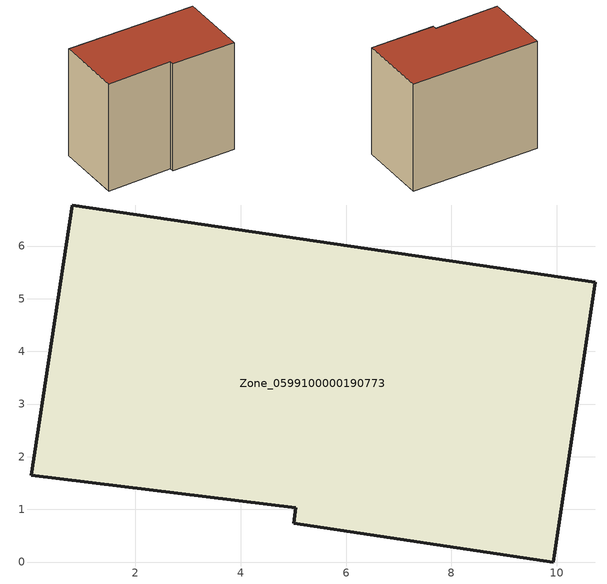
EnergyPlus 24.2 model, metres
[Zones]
Zone_0599100000190773
 floor ground (C_G): 5.04,1.03 0.02,1.65 0.8,6.78 10.73,5.31 9.93,0 5,0.74 z0
 wall outside (C_F): 9.93,0 10.73,5.31 0.8,6.78 0.02,1.65 5.04,1.03 5,0.74 9.93,0 z0:8.74
 roof outside (C_R): 0.02,1.65 5.04,1.03 5,0.74 9.93,0 10.73,5.31 0.8,6.78 z8.74
[BUILDING]
Pand.0599100000190773: North Axis=0; Terrain=City; Loads Convergence Tolerance Value=0.04; Temperature Convergence Tolerance Value=0.4; Solar Distribution=FullExterior; Maximum Number of Warmup Days=25; Minimum Number of Warmup Days=1
[Site:Location]
Rotterdam.The.Hague.AP_ZH_NLD Design_Conditions: Latitude=51.96; Longitude=4.45; Time Zone=1; Elevation=-4.5
[SITE:GROUNDTEMPERATURE:BUILDINGSURFACE]
18, 18, 18, 18, 18, 18, 18, 18, 18, 18, 18, 18
[MATERIAL] Thermal Absorptance=0.9; Solar Absorptance=0.7; Visible Absorptance=0.7
Name | Roughness | Thickness | Conductivity | Density | Specific Heat
G.TC.1975-1991 | MediumSmooth | 0.15 | 0.288461 | 540 | 1210
F.TC.1975-1991 | Rough | 0.3 | 0.230769 | 1920 | 840
R.TC.1975-1991 | MediumRough | 0.2 | 0.153846 | 1500 | 1000
[CONSTRUCTION]
C_G: G.TC.1975-1991
C_F: F.TC.1975-1991
C_R: R.TC.1975-1991
[ZONE]
Zone_0599100000190773: Type=1; Multiplier=1; Ceiling Height=Autocalculate; Volume=Autocalculate; Floor Area=autocalculate; Part of Total Floor Area=Yes
[ZONEINFILTRATION:DESIGNFLOWRATE]
Infil_Zone_0599100000190773: Zone or ZoneList or Space or SpaceList=Zone_0599100000190773; Schedule=AlwaysOn; Design Flow Rate Calculation Method=Flow/Area; Flow Rate per Floor Area=0.003; Constant Term Coefficient=1; Temperature Term Coefficient=0; Velocity Term Coefficient=0; Velocity Squared Term Coefficient=0
[HVACTEMPLATE:ZONE:IDEALLOADSAIRSYSTEM]
Zone_0599100000190773: Maximum Heating Supply Air Temperature=50; Minimum Cooling Supply Air Temperature=13; Maximum Heating Supply Air Humidity Ratio=0.0156; Minimum Cooling Supply Air Humidity Ratio=0.0077; Heating Limit=NoLimit; Cooling Limit=NoLimit; Dehumidification Control Type=ConstantSensibleHeatRatio; Cooling Sensible Heat Ratio=0.7; Dehumidification Setpoint=60; Humidification Control Type=None; Humidification Setpoint=30; Outdoor Air Method=None; Outdoor Air Flow Rate per Person=0.00944; Outdoor Air Flow Rate per Zone Floor Area=0; Outdoor Air Flow Rate per Zone=0; Demand Controlled Ventilation Type=None; Outdoor Air Economizer Type=NoEconomizer; Heat Recovery Type=None; Sensible Heat Recovery Effectiveness=0.7; Latent Heat Recovery Effectiveness=0.65
[ZONECONTROL:THERMOSTAT]
ThermostatControl_Zone_0599100000190773: Zone or ZoneList=Zone_0599100000190773; Control Type Schedule=DualSetpointControlType; Control 1=Thermostat_Zone_0599100000190773; Temperature Difference Between Cutout And Setpoint=0
[THERMOSTATSETPOINT:DUALSETPOINT]
Thermostat_Zone_0599100000190773: Heating Setpoint Temperature Schedule=HeatingSetpoint_Zone_0599100000190773; Cooling Setpoint Temperature Schedule=CoolingSetpoint_Zone_0599100000190773
[SCHEDULE:COMPACT]
HeatingSetpoint_Zone_0599100000190773: Through: 12/31, For: AllDays, Until: 24:00, 21
CoolingSetpoint_Zone_0599100000190773: Through: 12/31, For: AllDays, Until: 24:00, 24
DualSetpointControlType: Through: 12/31, For: AllDays, Until: 24:00, 4
AlwaysOn: Through: 12/31, For: AllDays, Until: 24:00, 1
